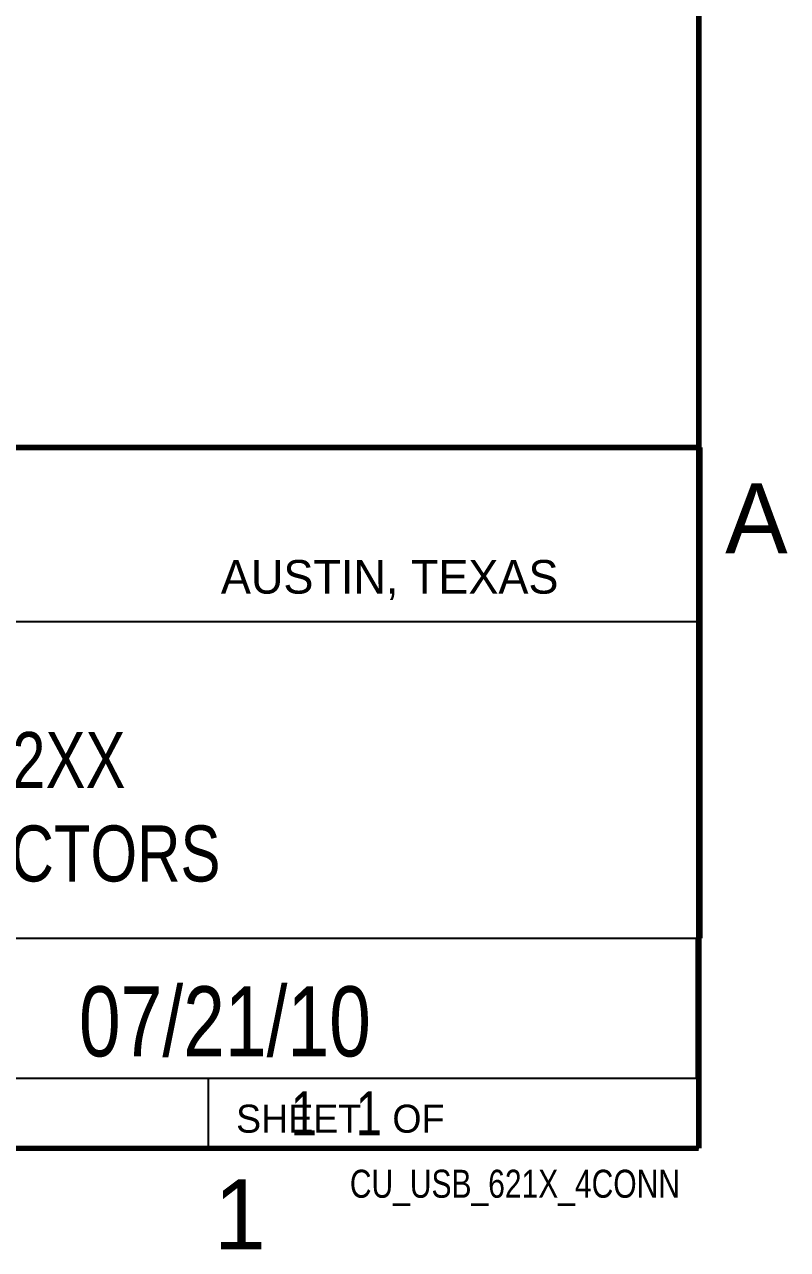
# Model space of a CAD drawing. Header units: inches. Extents: x 0 to 34, y 0 to 22.
# Drawn here: x 31.095 to 33.816, y 0.139 to 4.51 of the extents above; entities that cross this region are included whole.
import ezdxf
from ezdxf.enums import TextEntityAlignment as Align

# ---------------------------------------------------------------- set-up
doc = ezdxf.new("R2010")
doc.units = ezdxf.units.IN
doc.header["$LTSCALE"] = 1.87
doc.header["$MEASUREMENT"] = 0
doc.layers.get('0').update_dxf_attribs({"linetype": 'CONTINUOUS'})
doc.styles.get("Standard").update_dxf_attribs({"font": 'txt', "width": 0.8})

msp = doc.modelspace()

# ---------------------------------------------------------------- linework, layer by layer
at = {"color": 2, "linetype": 'CONTINUOUS'}
for p, q in [((28.3793, 3.0003), (33.5093, 3.0003)), ((33.5093, 3.0003), (33.5093, 1.2503)), ((28.7231, 2.38), (33.5, 2.38)), ((28.3793, 1.2503), (33.5093, 1.2503)), ((30.13, 1.2499), (33.49, 1.2499)), ((33.49, 1.2499), (33.49, 0.7499)), ((28.38, 0.75), (33.5, 0.75)), ((30.13, 0.7499), (33.49, 0.7499)), ((31.75, 0.75), (33.5, 0.75)), ((31.75, 0.75), (31.75, 0.5)), ((33.5, 0.75), (33.5, 0.5)), ((31.75, 0.5), (33.5, 0.5)), ((32.4953, 0.5017), (33.4953, 0.5017)), ((32.4953, 0.5017), (32.4953, 0.5012)), ((32.4953, 0.5012), (33.4953, 0.5012)), ((33.4953, 0.5017), (33.4953, 0.5012))]:
    msp.add_line(p, q, dxfattribs=at)
at = {"color": 7, "linetype": 'CONTINUOUS', "const_width": 0.02}
for points in [[(33.5, 0.5), (33.5, 21.5)], [(25.58, 3), (33.5, 3)], [(0.5, 0.5), (33.5, 0.5)]]:
    msp.add_lwpolyline(points, dxfattribs=at)

# ---------------------------------------------------------------- texts
at = {"color": 2, "linetype": 'CONTINUOUS'}
for s, height, p in [('A', 0.25, (33.5939, 2.6228)), ('AUSTIN, TEXAS', 0.12, (31.7957, 2.479)), ('SHEET   OF', 0.1, (31.8499, 0.5557)), ('1', 0.25, (31.7706, 0.139))]:
    msp.add_text(s, height=height, dxfattribs=at).set_placement(p)
at = {"color": 7, "linetype": 'CONTINUOUS', "width": 0.8}
msp.add_text('07/21/10', height=0.25, dxfattribs=at).set_placement((31.81, 0.828), align=Align.CENTER)
at = {"color": 2, "linetype": 'CONTINUOUS', "width": 0.8}
msp.add_text('CU_USB_621X_4CONN', height=0.1, dxfattribs=at).set_placement((33.4328, 0.3236), align=Align.RIGHT)
at = {"color": 7, "linetype": 'CONTINUOUS'}
for s, insert, char_height, width, attachment_point in [('USB 62XX\\P4 CONNECTORS', (30.9443, 1.9853), 0.2, 1.92, 2), ('     1   1', (31.8125, 0.7031), 0.15625, 1.25, 1)]:
    msp.add_mtext(s, dxfattribs=dict(at, insert=insert, char_height=char_height, width=width, attachment_point=attachment_point))

doc.saveas('drawing.dxf')
